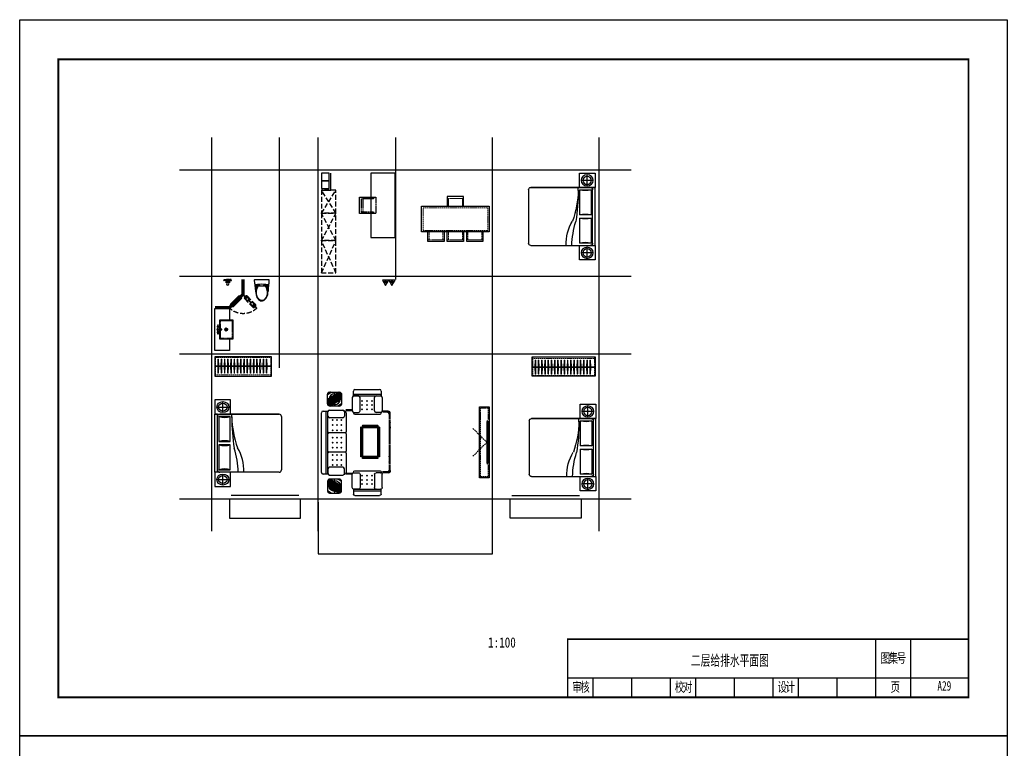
# Model space of a CAD drawing. Header units: millimetres. Extents: x -43970 to -13370, y -95491 to -51091.
# Drawn here: x -43970 to -13370, y -73735 to -51091 of the extents above; entities that cross this region are included whole.
import ezdxf

# ---------------------------------------------------------------- set-up
doc = ezdxf.new("R2010")
doc.units = ezdxf.units.MM
doc.header["$LTSCALE"] = 600
for name, pattern in [('A户型二层平面图$0$DASH', [0.35, 0.25, -0.1]), ('B-1户型三层平面图$0$DASH', [0.35, 0.25, -0.1]), ('HJ户型(跃上)4F$0$DASH', [0.35, 0.25, -0.1])]:
    doc.linetypes.add(name, pattern=pattern)
doc.layers.add('1-家具、卫生间洁具布置', color=8, linetype='Continuous', lineweight=9)
for name, color, linetype in [('A户型二层平面图$0$A-澳创家具', 55, 'Continuous'), ('A户型二层平面图$0$A_家具_基线', 251, 'Continuous'), ('B-1户型三层平面图$0$A-澳创家具', 55, 'Continuous'), ('B-1户型三层平面图$0$A_洁具', 36, 'Continuous'), ('B-1户型三层平面图$0$BBB室内家具示意', 250, 'Continuous'), ('DIM_SYMB', 3, 'Continuous'), ('DOTE', 1, 'Continuous'), ('HJ户型(跃上)4F$0$0-107洁具', 122, 'Continuous'), ('HJ户型(跃上)4F$0$0-142地漏', 122, 'Continuous'), ('HJ户型(跃上)4F$0$1-101活动家具', 34, 'Continuous'), ('HJ户型(跃上)4F$0$1-104到顶固定家具', 55, 'Continuous'), ('HJ户型(跃上)4F$0$1-107洁具', 122, 'Continuous'), ('PUB_DIM', 3, 'Continuous'), ('TK', 4, 'Continuous'), ('XS-TEXT', 1, 'Continuous'), ('家具', 8, 'Continuous'), ('散水', 150, 'Continuous')]:
    doc.layers.add(name, color=color, linetype=linetype)
doc.styles.add('-黑体', font='simhei.ttf', dxfattribs={"width": 0.8})
doc.styles.add('DIM_FONT', font='SIMPLEX', dxfattribs={"width": 0.7, "bigfont": 'GBCBIG'})
doc.styles.add('仿宋GB2312', font='txt.shx', dxfattribs={"width": 0.7, "height": 300, "bigfont": 'hzfs.shx'})

# ---------------------------------------------------------------- blocks, each defined once
blk = doc.blocks.new('A$C66793C10')
for p, q in [((450, 450), (0, 450)), ((0, 450), (0, 0)), ((223, 401), (223, 56)), ((450, 0), (450, 450)), ((396, 229), (50, 229)), ((0, 0), (450, 0))]:
    blk.add_line(p, q)
for radius in [173, 123]:
    blk.add_circle((223, 229), radius)
blk = doc.blocks.new('A$C0BC040C0')
at = {"layer": '家具'}
for p, q in [((0, 295), (0, 2095)), ((75, 2095), (0, 2095)), ((75, 295), (75, 2095)), ((124, 2019), (124, 1245)), ((472, 2019), (124, 2019)), ((149, 2095), (1987, 2095)), ((1987, 2095), (149, 2095)), ((472, 1245), (472, 2019)), ((522, 1996), (522, 2095)), ((2062, 2019), (2062, 371)), ((124, 1245), (472, 1245)), ((124, 1145), (124, 371)), ((472, 1145), (124, 1145)), ((472, 371), (472, 1145)), ((124, 371), (472, 371)), ((75, 295), (0, 295)), ((1987, 295), (149, 295))]:
    blk.add_line(p, q, dxfattribs=at)
for centre, major_axis, ratio, start_param, end_param in [((149, 2019), (0, 75.9), 0.981818, 0, 1.570796), ((298, 2627), (0, 632), 0.981818, 2.857799, 3.425387), ((2092, 1653), (-220, 2967), 0.524077, 1.416252, 1.739927), ((1467, 1705), (-287, 1661), 0.542659, 1.294437, 1.879131), ((1987, 2019), (0, 75.9), 0.981818, 4.712389, 6.283185), ((298, 638), (0, -632), 0.981818, 2.857799, 3.425387), ((298, 1752), (0, -632), 0.981818, -0.283794, 0.283794), ((-1119, 354), (-345, 2286), 0.791145, 4.568047, 4.89601), ((5, 453), (-253, 1064), 0.804127, 4.37694, 5.109608), ((149, 371), (0, 75.9), 0.981818, 1.570796, 3.141593), ((298, -236), (0, 632), 0.981818, -0.283794, 0.283794), ((1987, 371), (0, 75.9), 0.981818, 3.141593, 4.712389)]:
    blk.add_ellipse(centre, major_axis=major_axis, ratio=ratio, start_param=start_param, end_param=end_param, dxfattribs=at)
at = {"layer": '家具', "xscale": 1.080000000001746, "yscale": 0.9899999999906868, "rotation": 179.9999999989328}
for p in [(486, 2540), (486, 295)]:
    blk.add_blockref('A$C66793C10', p, dxfattribs=at)
blk = doc.blocks.new('*U29')
blk.add_lwpolyline([(0, -600), (0, 0), (1750, 0), (1750, -600)], close=True)
at = {"color": 250, "lineweight": 13, "ltscale": 0.3}
for points in [[(20, -50), (20, 0)], [(1730, -50), (1730, 0)], [(99, -330), (99, -335), (101, -335), (101, -296), (99, -296), (99, -330), (99, -302)], [(199, -330), (199, -335), (201, -335), (201, -296), (199, -296), (199, -330), (199, -302)], [(299, -330), (299, -335), (301, -335), (301, -296), (299, -296), (299, -330), (299, -302)], [(399, -330), (399, -335), (401, -335), (401, -296), (399, -296), (399, -330), (399, -302)], [(499, -330), (499, -335), (501, -335), (501, -296), (499, -296), (499, -330), (499, -302)], [(599, -330), (599, -335), (601, -335), (601, -296), (599, -296), (599, -330), (599, -302)], [(699, -330), (699, -335), (701, -335), (701, -296), (699, -296), (699, -330), (699, -302)], [(799, -330), (799, -335), (801, -335), (801, -296), (799, -296), (799, -330), (799, -302)], [(899, -330), (899, -335), (901, -335), (901, -296), (899, -296), (899, -330), (899, -302)], [(999, -330), (999, -335), (1001, -335), (1001, -296), (999, -296), (999, -330), (999, -302)], [(1099, -330), (1099, -335), (1101, -335), (1101, -296), (1099, -296), (1099, -330), (1099, -302)], [(1199, -330), (1199, -335), (1201, -335), (1201, -296), (1199, -296), (1199, -330), (1199, -302)], [(1299, -330), (1299, -335), (1301, -335), (1301, -296), (1299, -296), (1299, -330), (1299, -302)], [(1399, -330), (1399, -335), (1401, -335), (1401, -296), (1399, -296), (1399, -330), (1399, -302)], [(1499, -330), (1499, -335), (1501, -335), (1501, -296), (1499, -296), (1499, -330), (1499, -302)], [(1599, -330), (1599, -335), (1601, -335), (1601, -296), (1599, -296), (1599, -330), (1599, -302)]]:
    blk.add_lwpolyline(points, dxfattribs=at)
at = {"color": 250, "linetype": 'A户型二层平面图$0$DASH', "lineweight": 13, "ltscale": 0.3}
blk.add_lwpolyline([(20, -580), (1730, -580), (1730, -50), (20, -50)], close=True, dxfattribs=at)
at = {"color": 250, "lineweight": 13, "ltscale": 0.3}
blk.add_lwpolyline([(1730, -338), (1725, -338), (1725, -328), (25, -328), (25, -338), (20, -338), (20, -292), (25, -292), (25, -328), (25, -302), (1725, -302), (1725, -328), (1725, -292), (1730, -292)], close=True, dxfattribs=at)
for points in [[(84, -302), (90, -109, -0.431026), (100, -99, -0.397598), (110, -109), (116, -302)], [(184, -302), (190, -109, -0.431026), (200, -99, -0.397598), (210, -109), (216, -302)], [(284, -302), (290, -109, -0.431026), (300, -99, -0.397598), (310, -109), (316, -302)], [(384, -302), (390, -109, -0.431026), (400, -99, -0.397598), (410, -109), (416, -302)], [(484, -302), (490, -109, -0.431026), (500, -99, -0.397598), (510, -109), (516, -302)], [(584, -302), (590, -109, -0.431026), (600, -99, -0.397598), (610, -109), (616, -302)], [(684, -302), (690, -109, -0.431026), (700, -99, -0.397598), (710, -109), (716, -302)], [(784, -302), (790, -109, -0.431026), (800, -99, -0.397598), (810, -109), (816, -302)], [(884, -302), (890, -109, -0.431026), (900, -99, -0.397598), (910, -109), (916, -302)], [(984, -302), (990, -109, -0.431026), (1000, -99, -0.397598), (1010, -109), (1016, -302)], [(1084, -302), (1090, -109, -0.431026), (1100, -99, -0.397598), (1110, -109), (1116, -302)], [(1184, -302), (1190, -109, -0.431026), (1200, -99, -0.397598), (1210, -109), (1216, -302)], [(1284, -302), (1290, -109, -0.431026), (1300, -99, -0.397598), (1310, -109), (1316, -302)], [(1384, -302), (1390, -109, -0.431026), (1400, -99, -0.397598), (1410, -109), (1416, -302)], [(1484, -302), (1490, -109, -0.431026), (1500, -99, -0.397598), (1510, -109), (1516, -302)], [(1584, -302), (1590, -109, -0.431026), (1600, -99, -0.397598), (1610, -109), (1616, -302)], [(116, -328), (110, -522, -1), (90, -522), (84, -328)], [(216, -328), (210, -522, -1), (190, -522), (184, -328)], [(316, -328), (310, -522, -1), (290, -522), (284, -328)], [(416, -328), (410, -522, -1), (390, -522), (384, -328)], [(516, -328), (510, -522, -1), (490, -522), (484, -328)], [(616, -328), (610, -522, -1), (590, -522), (584, -328)], [(716, -328), (710, -522, -1), (690, -522), (684, -328)], [(816, -328), (810, -522, -1), (790, -522), (784, -328)], [(916, -328), (910, -522, -1), (890, -522), (884, -328)], [(1016, -328), (1010, -522, -1), (990, -522), (984, -328)], [(1116, -328), (1110, -522, -1), (1090, -522), (1084, -328)], [(1216, -328), (1210, -522, -1), (1190, -522), (1184, -328)], [(1316, -328), (1310, -522, -1), (1290, -522), (1284, -328)], [(1416, -328), (1410, -522, -1), (1390, -522), (1384, -328)], [(1516, -328), (1510, -522, -1), (1490, -522), (1484, -328)], [(1616, -328), (1610, -522, -1), (1590, -522), (1584, -328)]]:
    blk.add_lwpolyline(points, format="xyb", dxfattribs=at)
blk = doc.blocks.new('*U18')
at = {"layer": 'B-1户型三层平面图$0$A-澳创家具', "linetype": 'Continuous'}
for points in [[(211, 0), (-211, 0, 0.477962), (-222, -14), (-219, -125), (-215, -137, 0.281865), (-129, -159, -0.073747), (129, -159, 0.281865), (215, -137), (219, -125), (222, -14, 0.477962), (211, 0, 0)], [(216, -136, -0.088577), (213, -208, -0.019152), (193, -362, -0.090609), (149, -554, -0.163158), (38, -658, -0.273043), (-73, -639, -0.094885), (-149, -554, -0.090609), (-193, -362, -0.019152), (-213, -208, -0.088577), (-216, -136, -0.879416)], [(-120, -201, 0.129606), (-180, -409, 0.211204), (-80, -632, 2.252949)], [(120, -201, -0.129606), (180, -409, -0.211204), (80, -632, -2.252949)]]:
    blk.add_lwpolyline(points, format="xyb", dxfattribs=at)
at = {"layer": 'B-1户型三层平面图$0$A-澳创家具', "color": 250}
for points in [[(-165, -162, 0.180688), (-197, -335, -4.705295)], [(-107, -156, 0.237416), (-194, -358, -3.87225)], [(-61, -201), (-62, -181, 1.018669), (-84, -181), (-85, -201)], [(61, -201), (62, -181, -1.018669), (84, -181), (85, -201)], [(107, -156, -0.237416), (194, -358, 3.87225)], [(165, -162, -0.180688), (197, -335, 4.705295)]]:
    blk.add_lwpolyline(points, format="xyb", dxfattribs=at)
at = {"layer": 'B-1户型三层平面图$0$A-澳创家具', "color": 250, "linetype": 'B-1户型三层平面图$0$DASH', "ltscale": 0.2}
blk.add_lwpolyline([(-106, -201, 0.095348), (-166, -374, 0.180567), (-120, -567, 0.059956), (-65, -630, 0.149733), (0, -654, 0.149733), (65, -630, 0.059956), (120, -567, 0.180567), (166, -374, 0.095348), (106, -201, -0.095348)], format="xyb", dxfattribs=at)
at = {"layer": 'B-1户型三层平面图$0$A-澳创家具', "linetype": 'Continuous'}
blk.add_lwpolyline([(120, -201), (-120, -201)], dxfattribs=at)
blk = doc.blocks.new('*U30')
at = {"color": 250}
for p, q in [((650, -410), (650, -290)), ((590, -350), (710, -350))]:
    blk.add_line(p, q, dxfattribs=at)
for points in [[(350, -450), (0, -450), (0, 0), (1300, 0), (1300, -450), (950, -450)], [(663, -150), (950, -150), (950, -550), (350, -550), (350, -150), (635, -150)]]:
    blk.add_lwpolyline(points)
at = {"color": 250, "linetype": 'B-1户型三层平面图$0$DASH', "ltscale": 0.2}
blk.add_lwpolyline([(663, -170), (930, -170), (930, -530), (370, -530), (370, -170), (635, -170)], dxfattribs=at)
for points in [[(501, -84), (570, -84), (570, -97), (501, -97)], [(663, -213), (663, -78), (635, -78), (635, -213)], [(799, -84), (730, -84), (730, -97), (799, -97)]]:
    blk.add_lwpolyline(points, close=True)
at = {"color": 250}
for centre, radius in [((564, -91, 0), 6.17), ((650, -201), 7.98), ((737, -91, 0), 6.17), ((650, -350), 40), ((650, -350), 22.5)]:
    blk.add_circle(centre, radius, dxfattribs=at)
for centre, radius, start, end in [((564, -91), 25.4, 194.0486, 165.9514), ((649, -88), 29.3, 297.9804, 241.0365), ((737, -91), 25.4, 14.0486, 345.9514)]:
    blk.add_arc(centre, radius, start, end)
for centre, radius, start, end in [((564, -91), 16.6, 201.7986, 158.2014), ((649, -88), 23.8, 305.279, 233.4071), ((737, -91), 16.6, 21.7986, 338.2014)]:
    blk.add_arc(centre, radius, start, end, dxfattribs=at)
blk = doc.blocks.new('HJ户型(跃上)4F$0$A$C2634459F')
at = {"color": 0}
for p, q in [((592, 338, 0), (592, 334, 0)), ((592, 338, 0), (650, 338, 0)), ((650, 320, 0), (650, 338, 0))]:
    blk.add_line(p, q, dxfattribs=at)
at = {"color": 0, "linetype": 'HJ户型(跃上)4F$0$DASH'}
for p, q in [((650, 320, 0), (632, 320, 0)), ((632, 262, 0), (632, 320, 0)), ((650, 262, 0), (650, 320, 0)), ((632, 262, 0), (636, 262, 0)), ((646, 262, 0), (650, 262, 0))]:
    blk.add_line(p, q, dxfattribs=at)
at = {"color": 0, "elevation": 0}
for points in [[(642, 333), (641, 334), (53, 334), (50, 331), (50, 327), (53, 324), (639, 324), (642, 327)], [(147, 338), (115, 338), (115, 334), (147, 334)], [(147, 320), (115, 320), (115, 324), (147, 324)], [(562, 338), (530, 338), (530, 334), (562, 334)], [(626, 324), (626, 321), (645, 321), (645, 337), (626, 337), (626, 334), (642, 334), (642, 324)]]:
    blk.add_lwpolyline(points, close=True, dxfattribs=at)
for points in [[(155, 387, 0.36855), (119, 352), (119, 338)], [(155, 271, -0.36855), (119, 306), (119, 320)], [(143, 338), (143, 344, -0.414214), (162, 363), (515, 363, -0.414214), (534, 344), (534, 334)], [(143, 320), (143, 314, 0.414214), (162, 295), (515, 295, 0.414214), (534, 314), (534, 324)], [(155, 387), (522, 387, -0.368054), (558, 352), (558, 334)], [(155, 271), (522, 271, 0.368054), (558, 306), (558, 324)]]:
    blk.add_lwpolyline(points, format="xyb", dxfattribs=at)
at = {"color": 0, "linetype": 'HJ户型(跃上)4F$0$DASH', "elevation": 0}
for points in [[(646, 296), (649, 296), (649, 315), (633, 315), (633, 296), (636, 296), (636, 313), (646, 313)], [(638, 313), (636, 311), (636, -277), (639, -280), (643, -280), (646, -277), (646, 310), (643, 313)], [(631, 234), (631, 202), (635, 202), (635, 234)], [(632, -182), (632, -215), (636, -215), (636, -182)], [(650, -182), (650, -215), (646, -215), (646, -182)]]:
    blk.add_lwpolyline(points, close=True, dxfattribs=at)
for points in [[(583, -175), (583, 192, -0.368054), (619, 228), (636, 228)], [(632, -187), (626, -187, -0.414214), (607, -167), (607, 185, -0.414214), (626, 204), (636, 204)], [(700, -175), (700, 192, 0.368054), (664, 228), (646, 228)], [(650, -187), (656, -187, 0.414214), (676, -167), (676, 185, 0.414214), (656, 204), (646, 204)], [(583, -175, 0.36855), (619, -211), (632, -211)], [(700, -175, -0.36855), (664, -211), (650, -211)]]:
    blk.add_lwpolyline(points, format="xyb", dxfattribs=at)
blk = doc.blocks.new('HJ户型(跃上)4F$0$A$C1E9E21AA')
at = {"ltscale": 0.5, "extrusion": (0, 0, -1)}
for p, q in [((31, -31), (0, 0)), ((69, -31), (100, 0)), ((31, -69), (0, -100)), ((69, -69), (100, -100))]:
    blk.add_line(p, q, dxfattribs=at)
at = {"ltscale": 0.5}
for p, q in [((0, -100), (0, 0)), ((0, 0), (100, 0)), ((100, 0), (100, -100)), ((100, -100), (0, -100))]:
    blk.add_line(p, q, dxfattribs=at)
for points in [[(28, -47), (28, -45), (39, -47), (39, -49)], [(28, -55), (28, -53), (39, -51), (39, -53)], [(30, -40), (31, -38), (41, -43), (40, -45)], [(31, -62), (30, -60), (40, -55), (41, -57)], [(35, -33), (36, -32), (43, -41), (42, -42)], [(36, -68), (35, -67), (42, -58), (43, -59)], [(41, -29), (43, -28), (47, -39), (45, -40)], [(43, -72), (41, -71), (45, -60), (47, -61)], [(49, -27), (51, -27), (51, -39), (49, -39)], [(51, -73), (49, -73), (49, -61), (51, -61)], [(57, -28), (59, -29), (55, -40), (53, -39)], [(59, -71), (57, -72), (53, -61), (55, -60)], [(64, -32), (65, -33), (58, -42), (57, -41)], [(65, -67), (64, -68), (57, -59), (58, -58)], [(69, -38), (70, -40), (60, -45), (59, -43)], [(70, -60), (69, -62), (59, -57), (60, -55)], [(72, -45), (72, -47), (61, -49), (61, -47)], [(72, -53), (72, -55), (61, -53), (61, -51)]]:
    blk.add_lwpolyline(points, close=True, dxfattribs=at)
for radius in [27, 23.6, 10.1]:
    blk.add_circle((50, -50), radius, dxfattribs=at)
blk = doc.blocks.new('HJ户型(跃上)4F$0$花洒')
at = {"ltscale": 7}
for p, q in [((-33, 56), (-33, 114)), ((-28, 5), (0, 5)), ((-33, -56), (-33, -114)), ((-28, -5), (0, -5))]:
    blk.add_line(p, q, dxfattribs=at)
for points in [[(-87, 15), (-91, 15, -0.178333), (-97, 17), (-110, 29)], [(-31, 116, 0.472472), (-33, 114)], [(-31, 54, -0.472472), (-33, 56)], [(-31, 116), (-25, 116, -0.414214), (-24, 114), (-24, 112)], [(-31, 54), (-25, 54, 0.414214), (-24, 56), (-24, 58)], [(-87, -15), (-91, -15, 0.178333), (-97, -17), (-110, -29)], [(-31, -54, 0.472472), (-33, -56)], [(-31, -116, -0.472472), (-33, -114)], [(-31, -54), (-25, -54, -0.414214), (-24, -56), (-24, -58)], [(-31, -116), (-25, -116, 0.414214), (-24, -114), (-24, -112)]]:
    blk.add_lwpolyline(points, format="xyb", dxfattribs=at)
for points in [[(-87, 15), (-87, 0)], [(-87, -15), (-87, 0)], [(-43, 12), (-81, 15)], [(-81, 15), (-81, -15)], [(-43, 10), (-81, 13)], [(-45, -12), (-45, 12)], [(-43, -12), (-43, 12)], [(-43, -12), (-28, -12), (-28, 12), (-43, 12)], [(-24, 56), (-24, 112)], [(-19, 95), (-19, 92)], [(-19, 92), (-19, 84)], [(-19, 76), (-19, 84)], [(-19, 73), (-19, 76)], [(-6, 110), (0, 110)], [(-6, 58), (-6, 110)], [(0, 110), (0, 58), (-6, 58)], [(-5, -13), (-5, 13)], [(-2, 33), (-3, 23)], [(-2, 23), (-2, 33)], [(-2, 33), (0, 33)], [(0, 23), (0, 33)], [(0, -13), (0, 13)], [(-43, -10), (-81, -13)], [(-43, -12), (-81, -15)], [(-24, -56), (-24, -112)], [(-19, -73), (-19, -76)], [(-19, -76), (-19, -84)], [(-19, -92), (-19, -84)], [(-19, -95), (-19, -92)], [(-6, -58), (-6, -110)], [(0, -110), (0, -58), (-6, -58)], [(-6, -110), (0, -110)], [(-2, -33), (-3, -23)], [(-2, -23), (-2, -33)], [(-2, -33), (0, -33)], [(0, -23), (0, -33)]]:
    blk.add_lwpolyline(points, dxfattribs=at)
for points in [[(0, 13), (-54, 13), (-54, 23), (0, 23)], [(0, -13), (-54, -13), (-54, -23), (0, -23)]]:
    blk.add_lwpolyline(points, close=True, dxfattribs=at)
for centre, radius, start, end in [((-135, 0), 38, 49.5542, 310.4458), ((-84, 11), 5, 53.1301, 126.8699), ((-66, 0), 25.5, 331.9275, 28.0725), ((-19, 84), 6.99, 90, 129.5028), ((-19, 84), 6.99, 230.4972, 270), ((-33, 120), 28.6, 297.662, 339.071), ((-33, 48), 28.6, 20.929, 62.338), ((-84, -11), 5, 233.1301, 306.8699), ((-19, -84), 6.99, 90, 129.5028), ((-19, -84), 6.99, 230.4972, 270), ((-33, -48), 28.6, 297.662, 339.071), ((-33, -120), 28.6, 20.929, 62.338)]:
    blk.add_arc(centre, radius, start, end, dxfattribs=at)
blk = doc.blocks.new('HJ户型(跃上)4F$0$fgjhj')
at = {"layer": 'HJ户型(跃上)4F$0$1-107洁具'}
for p, q in [((606518, 216057), (606518, 215607)), ((606528, 216057), (606528, 215607)), ((607393, 215192), (606954, 215192)), ((607393, 215182), (606954, 215182))]:
    blk.add_line(p, q, dxfattribs=at)
at = {"layer": 'HJ户型(跃上)4F$0$1-107洁具', "color": 250, "elevation": 0}
for points in [[(607393, 215157), (606929, 215157), (606493, 215592), (606493, 216057)], [(607393, 215217), (606954, 215217), (606553, 215617), (606553, 216057)]]:
    blk.add_lwpolyline(points, dxfattribs=at)
at = {"layer": 'HJ户型(跃上)4F$0$1-107洁具', "color": 250, "linetype": 'HJ户型(跃上)4F$0$DASH'}
blk.add_arc((606519, 215597), 600, 224.9799, 316.3489, dxfattribs=at)
at = {"layer": 'HJ户型(跃上)4F$0$0-107洁具', "xscale": -1, "rotation": 270}
blk.add_blockref('HJ户型(跃上)4F$0$花洒', (606999, 216057), dxfattribs=at)
at = {"layer": 'HJ户型(跃上)4F$0$0-142地漏', "ltscale": 0.5, "xscale": -1, "rotation": 90}
blk.add_blockref('HJ户型(跃上)4F$0$A$C1E9E21AA', (606949, 216057), dxfattribs=at)
at = {"layer": 'HJ户型(跃上)4F$0$1-107洁具', "xscale": -1, "rotation": 314.9999376523706}
blk.add_blockref('HJ户型(跃上)4F$0$A$C2634459F', (606752, 214911, 0), dxfattribs=at)
blk = doc.blocks.new('M_C47JEV')
for p, q in [((-465, 250), (-465, 661)), ((-431, 711), (-431, 720)), ((-415, 711), (-275, 711)), ((381, 770), (-381, 770)), ((-225, 661), (-225, 250)), ((-136, 606), (-166, 637)), ((-166, 606), (-136, 637)), ((-9, 606), (21, 637)), ((21, 606), (-9, 637)), ((179, 606), (149, 637)), ((149, 606), (179, 637)), ((225, 661), (225, 250)), ((415, 711), (275, 711)), ((431, 711), (431, 720)), ((465, 250), (465, 661)), ((-136, 469), (-166, 499)), ((-166, 469), (-136, 499)), ((-136, 342), (-166, 372)), ((-166, 342), (-136, 372)), ((21, 469), (-9, 499)), ((-9, 469), (21, 499)), ((21, 342), (-9, 372)), ((-9, 342), (21, 372)), ((179, 469), (149, 499)), ((149, 469), (179, 499)), ((179, 342), (149, 372)), ((149, 342), (179, 372)), ((-431, 50), (-431, 203)), ((431, 200), (-431, 200)), ((431, 150), (-431, 150)), ((-275, 200), (-415, 200)), ((381, 0), (-381, 0)), ((275, 200), (415, 200)), ((431, 200), (431, 50))]:
    blk.add_line(p, q)
for centre, start, end in [((-415, 661), 90, 180), ((-381, 720), 90, 180), ((-275, 661), 0, 90), ((275, 661), 90, 180), ((381, 720), 360, 90), ((415, 661), 0, 90), ((-415, 250), 180, 270), ((-381, 50), 180, 270), ((-275, 250), 270, 0), ((275, 250), 180, 270), ((381, 50), 270, 0), ((415, 250), 270, 0)]:
    blk.add_arc(centre, 50, start, end)
at = {"style": 'DIM_FONT', "width": 0.8, "flags": 9}
for tag in ['XSIZE', 'YSIZE']:
    blk.add_attdef(tag, (0, 0), '', height=0.5, dxfattribs=at)
blk = doc.blocks.new('M_C46QQU')
for p, q in [((-1008, 250), (-1008, 661)), ((-975, 711), (-975, 720)), ((-958, 711), (-818, 711)), ((-925, 770), (-327, 770)), ((-768, 661), (-768, 250)), ((-713, 627), (-683, 597)), ((-683, 627), (-713, 597)), ((-556, 627), (-526, 597)), ((-526, 627), (-556, 597)), ((-398, 627), (-368, 597)), ((-368, 627), (-398, 597)), ((-298, 740), (-298, 230)), ((-269, 770), (269, 770)), ((-138, 627), (-168, 597)), ((-168, 627), (-138, 597)), ((20, 627), (-11, 597)), ((-11, 627), (20, 597)), ((177, 627), (147, 597)), ((147, 627), (177, 597)), ((298, 740), (298, 230)), ((327, 770), (925, 770)), ((368, 627), (398, 597)), ((398, 627), (368, 597)), ((526, 627), (556, 597)), ((556, 627), (526, 597)), ((683, 627), (713, 597)), ((713, 627), (683, 597)), ((768, 661), (768, 250)), ((958, 711), (818, 711)), ((975, 711), (975, 720)), ((1008, 250), (1008, 661)), ((-713, 500), (-683, 469)), ((-683, 500), (-713, 469)), ((-713, 363), (-683, 332)), ((-683, 363), (-713, 332)), ((-556, 500), (-526, 469)), ((-526, 500), (-556, 469)), ((-526, 363), (-556, 332)), ((-556, 363), (-526, 332)), ((-398, 500), (-368, 469)), ((-368, 500), (-398, 469)), ((-398, 363), (-368, 332)), ((-368, 363), (-398, 332)), ((-138, 500), (-168, 469)), ((-168, 500), (-138, 469)), ((-138, 363), (-168, 332)), ((-168, 363), (-138, 332)), ((20, 500), (-11, 469)), ((-11, 500), (20, 469)), ((-11, 363), (20, 332)), ((20, 363), (-11, 332)), ((177, 500), (147, 469)), ((147, 500), (177, 469)), ((177, 363), (147, 332)), ((147, 363), (177, 332)), ((368, 500), (398, 469)), ((398, 500), (368, 469)), ((368, 363), (398, 332)), ((398, 363), (368, 332)), ((526, 500), (556, 469)), ((556, 500), (526, 469)), ((556, 363), (526, 332)), ((526, 363), (556, 332)), ((683, 500), (713, 469)), ((713, 500), (683, 469)), ((683, 363), (713, 332)), ((713, 363), (683, 332)), ((-975, 50), (-975, 203)), ((975, 200), (-975, 200)), ((975, 150), (-975, 150)), ((-818, 200), (-958, 200)), ((925, 0), (-925, 0)), ((818, 200), (958, 200)), ((975, 200), (975, 50))]:
    blk.add_line(p, q)
for centre, radius, start, end in [((-958, 661), 50, 90, 180), ((-925, 720), 50, 90, 180), ((-818, 661), 50, 0, 90), ((-328, 740), 30, 360, 90), ((-268, 740), 30, 90, 180), ((268, 740), 30, 0, 90), ((328, 740), 30, 90, 180), ((818, 661), 50, 90, 180), ((925, 720), 50, 360, 90), ((958, 661), 50, 0, 90), ((-958, 250), 50, 180, 270), ((-925, 50), 50, 180, 270), ((-818, 250), 50, 270, 0), ((-328, 230), 30, 270, 0), ((-268, 230), 30, 180, 270), ((268, 230), 30, 270, 360), ((328, 230), 30, 180, 270), ((818, 250), 50, 180, 270), ((925, 50), 50, 270, 0), ((958, 250), 50, 270, 0)]:
    blk.add_arc(centre, radius, start, end)
at = {"style": 'DIM_FONT', "width": 0.8, "flags": 9}
for tag in ['XSIZE', 'YSIZE']:
    blk.add_attdef(tag, (0, 0), '', height=0.5, dxfattribs=at)
blk = doc.blocks.new('A$C216821B5')
at = {"layer": '家具'}
for p, q in [((1737, 2990), (1737, 3196)), ((1737, 2990), (1531, 2990)), ((1737, 2990), (1737, 2784)), ((1737, 2990), (1944, 2990)), ((60, 2535), (0, 2535)), ((60, 2500), (0, 2506)), ((60, 2488), (0, 2494)), ((60, 2476), (0, 2476)), ((60, 2468), (0, 2468)), ((60, 2452), (0, 2456)), ((60, 2446), (0, 2450)), ((62, 2550), (1, 2564)), ((61, 2545), (1, 2559)), ((63, 2552), (3, 2576)), ((65, 2554), (5, 2579)), ((67, 2559), (8, 2588)), ((69, 2564), (15, 2604)), ((74, 2566), (23, 2610)), ((76, 2568), (27, 2614)), ((79, 2569), (30, 2618)), ((79, 2571), (48, 2628)), ((85, 2573), (56, 2630)), ((92, 2575), (77, 2636)), ((95, 2575), (95, 2636)), ((118, 2636), (118, 2576)), ((131, 2636), (131, 2576)), ((135, 2636), (135, 2576)), ((150, 2636), (150, 2576)), ((151, 2636), (151, 2576)), ((157, 2636), (157, 2576)), ((157, 2636), (157, 2576)), ((158, 2636), (158, 2576)), ((171, 2636), (171, 2576)), ((181, 2636), (181, 2576)), ((189, 2636), (189, 2576)), ((190, 2636), (190, 2576)), ((205, 2636), (205, 2576)), ((219, 2636), (219, 2576)), ((229, 2636), (229, 2576)), ((236, 2636), (236, 2576)), ((1227, 2619), (1227, 2679)), ((1243, 2619), (1243, 2679)), ((1251, 2619), (1245, 2679)), ((1254, 2619), (1249, 2679)), ((1262, 2619), (1257, 2679)), ((1271, 2619), (1266, 2679)), ((1281, 2619), (1275, 2679)), ((1287, 2619), (1287, 2679)), ((1315, 2619), (1315, 2679)), ((1328, 2619), (1328, 2679)), ((1332, 2619), (1332, 2679)), ((1347, 2619), (1347, 2679)), ((1348, 2619), (1348, 2679)), ((1354, 2619), (1354, 2679)), ((1354, 2619), (1354, 2679)), ((1355, 2619), (1355, 2679)), ((1368, 2619), (1368, 2679)), ((60, 2442), (0, 2446)), ((60, 2437), (0, 2441)), ((60, 2430), (0, 2430)), ((60, 2419), (0, 2419)), ((60, 2396), (0, 2396)), ((60, 2341), (0, 2341)), ((60, 2334), (0, 2334)), ((60, 2319), (0, 2319)), ((60, 2299), (0, 2288)), ((60, 2291), (0, 2280)), ((60, 2288), (0, 2276)), ((60, 2283), (0, 2272)), ((60, 2281), (0, 2270)), ((60, 2274), (0, 2263)), ((60, 2269), (0, 2258)), ((60, 2268), (0, 2257)), ((60, 2247), (0, 2247)), ((60, 2223), (0, 2223)), ((60, 2221), (0, 2221)), ((60, 2208), (0, 2208)), ((60, 2206), (0, 2206)), ((60, 2203), (0, 2203)), ((60, 2202), (0, 2202)), ((60, 2192), (0, 2192)), ((60, 2167), (0, 2167)), ((371, 2111), (415, 2155)), ((371, 2083), (443, 2155)), ((396, 2170), (396, 2165)), ((865, 2180), (406, 2180)), ((865, 2155), (406, 2155)), ((901, 2083), (828, 2155)), ((901, 2111), (857, 2155)), ((875, 2170), (875, 2165)), ((60, 2141), (0, 2128)), ((60, 2140), (0, 2127)), ((60, 2133), (0, 2120)), ((60, 2130), (0, 2117)), ((60, 2126), (0, 2113)), ((60, 2125), (0, 2112)), ((60, 2122), (0, 2109)), ((60, 2114), (0, 2101)), ((60, 2112), (0, 2099)), ((60, 2109), (0, 2096)), ((60, 2095), (0, 2082)), ((60, 2079), (0, 2079)), ((60, 2063), (0, 2063)), ((60, 2047), (0, 2047)), ((60, 2039), (0, 2044)), ((60, 2035), (0, 2041)), ((60, 2027), (0, 2033)), ((60, 2018), (0, 2024)), ((60, 2009), (0, 2014)), ((60, 2002), (0, 2002)), ((60, 1997), (0, 1997)), ((60, 1991), (0, 1991)), ((60, 1975), (0, 1975)), ((60, 1962), (0, 1962)), ((60, 1951), (0, 1951)), ((60, 1951), (0, 1951)), ((60, 1945), (0, 1945)), ((60, 1936), (0, 1936)), ((60, 1931), (0, 1931)), ((60, 1925), (0, 1925)), ((60, 1912), (0, 1912)), ((60, 1900), (0, 1900)), ((60, 1895), (0, 1895)), ((60, 1866), (0, 1875)), ((60, 1851), (0, 1860)), ((60, 1845), (0, 1855)), ((60, 1833), (0, 1842)), ((346, 2120), (346, 1211)), ((356, 2130), (361, 2130)), ((371, 2120), (371, 1211)), ((901, 1211), (901, 2120)), ((916, 2130), (911, 2130)), ((926, 1211), (926, 2120)), ((60, 1807), (0, 1807)), ((60, 1795), (0, 1795)), ((60, 1784), (0, 1784)), ((60, 1778), (0, 1778)), ((60, 1775), (0, 1775)), ((60, 1725), (0, 1725)), ((60, 1718), (0, 1713)), ((60, 1717), (0, 1712)), ((60, 1709), (0, 1704)), ((60, 1707), (0, 1702)), ((60, 1702), (0, 1697)), ((60, 1682), (0, 1682)), ((60, 1649), (0, 1649)), ((60, 1629), (0, 1634)), ((60, 1624), (0, 1629)), ((60, 1622), (0, 1627)), ((60, 1614), (0, 1619)), ((60, 1613), (0, 1618)), ((60, 1606), (0, 1606)), ((60, 1556), (0, 1556)), ((60, 1553), (0, 1553)), ((60, 1547), (0, 1547)), ((60, 1536), (0, 1536)), ((60, 1524), (0, 1524)), ((60, 1498), (0, 1489)), ((60, 1485), (0, 1476)), ((60, 1480), (0, 1471)), ((60, 1465), (0, 1456)), ((60, 1436), (0, 1436)), ((60, 1431), (0, 1431)), ((60, 1419), (0, 1419)), ((60, 1405), (0, 1405)), ((60, 1400), (0, 1400)), ((60, 1395), (0, 1395)), ((60, 1386), (0, 1386)), ((60, 1380), (0, 1380)), ((60, 1380), (0, 1380)), ((60, 1369), (0, 1369)), ((60, 1356), (0, 1356)), ((60, 1340), (0, 1340)), ((60, 1333), (0, 1333)), ((60, 1329), (0, 1329)), ((60, 1322), (0, 1316)), ((60, 1313), (0, 1307)), ((60, 1304), (0, 1298)), ((60, 1296), (0, 1290)), ((60, 1292), (0, 1287)), ((60, 1284), (0, 1284)), ((60, 1268), (0, 1268)), ((60, 1252), (0, 1252)), ((60, 1236), (0, 1249)), ((60, 1222), (0, 1235)), ((60, 1219), (0, 1232)), ((60, 1216), (0, 1229)), ((371, 1248), (443, 1175)), ((901, 1248), (828, 1175)), ((60, 1208), (0, 1221)), ((60, 1206), (0, 1219)), ((60, 1205), (0, 1218)), ((60, 1200), (0, 1213)), ((60, 1198), (0, 1211)), ((60, 1191), (0, 1204)), ((60, 1190), (0, 1203)), ((60, 1164), (0, 1164)), ((60, 1139), (0, 1139)), ((60, 1129), (0, 1129)), ((60, 1128), (0, 1128)), ((60, 1124), (0, 1124)), ((60, 1123), (0, 1123)), ((60, 1110), (0, 1110)), ((60, 1108), (0, 1108)), ((60, 1084), (0, 1084)), ((60, 1063), (0, 1074)), ((60, 1062), (0, 1073)), ((60, 1057), (0, 1068)), ((60, 1050), (0, 1061)), ((60, 1048), (0, 1059)), ((60, 1043), (0, 1054)), ((60, 1040), (0, 1051)), ((60, 1032), (0, 1043)), ((60, 1012), (0, 1012)), ((60, 996), (0, 996)), ((60, 990), (0, 990)), ((60, 934), (0, 934)), ((356, 1201), (361, 1201)), ((371, 1219), (415, 1175)), ((396, 1160), (396, 1165)), ((406, 1175), (865, 1175)), ((406, 1150), (865, 1150)), ((901, 1219), (857, 1175)), ((875, 1160), (875, 1165)), ((916, 1201), (911, 1201)), ((60, 912), (0, 912)), ((60, 901), (0, 901)), ((60, 894), (0, 890)), ((60, 889), (0, 885)), ((60, 885), (0, 881)), ((60, 879), (0, 875)), ((60, 862), (0, 862)), ((60, 855), (0, 855)), ((60, 842), (0, 837)), ((60, 830), (0, 825)), ((60, 796), (0, 796)), ((61, 786), (1, 772)), ((62, 781), (1, 767)), ((63, 779), (3, 755)), ((65, 776), (5, 752)), ((67, 772), (8, 743)), ((69, 767), (15, 727)), ((74, 765), (23, 721)), ((76, 763), (27, 716)), ((79, 762), (30, 713)), ((79, 760), (48, 703)), ((85, 758), (56, 700)), ((92, 756), (77, 695)), ((95, 755), (95, 695)), ((118, 695), (118, 755)), ((131, 695), (131, 755)), ((135, 695), (135, 755)), ((150, 695), (150, 755)), ((151, 695), (151, 755)), ((157, 695), (157, 755)), ((157, 695), (157, 755)), ((158, 695), (158, 755)), ((171, 695), (171, 755)), ((181, 695), (181, 755)), ((189, 695), (189, 755)), ((190, 695), (190, 755)), ((205, 695), (205, 755)), ((219, 695), (219, 755)), ((229, 695), (229, 755)), ((236, 695), (236, 755)), ((1227, 712), (1227, 652)), ((1243, 712), (1243, 652)), ((1251, 712), (1245, 652)), ((1254, 712), (1249, 652)), ((1262, 712), (1257, 652)), ((1271, 712), (1266, 652)), ((1281, 712), (1275, 652)), ((1287, 712), (1287, 652)), ((1315, 712), (1315, 652)), ((1328, 712), (1328, 652)), ((1332, 712), (1332, 652)), ((1347, 712), (1347, 652)), ((1348, 712), (1348, 652)), ((1354, 712), (1354, 652)), ((1354, 712), (1354, 652)), ((1355, 712), (1355, 652)), ((1368, 712), (1368, 652)), ((1737, 301), (1737, 508)), ((1737, 301), (1531, 301)), ((1737, 301), (1737, 95)), ((1737, 301), (1944, 301))]:
    blk.add_line(p, q, dxfattribs=at)
blk.add_lwpolyline([(861, 2115), (411, 2115), (411, 1215), (861, 1215)], close=True, dxfattribs=at)
for centre, start, end in [((406, 2170), 90, 180), ((406, 2165), 180, 270), ((865, 2170), 0, 90), ((865, 2165), 270, 0), ((356, 2120), 90, 180), ((361, 2120), 0, 90), ((911, 2120), 90, 180), ((916, 2120), 0, 90), ((356, 1211), 180, 270), ((361, 1211), 270, 0), ((406, 1165), 90, 180), ((406, 1160), 180, 270), ((865, 1165), 0, 90), ((865, 1160), 270, 0), ((911, 1211), 180, 270), ((916, 1211), 270, 0)]:
    blk.add_arc(centre, 10, start, end, dxfattribs=at)
for major_axis in [(-121, 121), (-43.2, 43.2)]:
    blk.add_ellipse((1737, 2990), major_axis=major_axis, ratio=1, start_param=0.785398, end_param=7.068583, dxfattribs=at)
at = {"layer": '家具', "extrusion": (0, 0, -1)}
for major_axis in [(121, 121), (43.2, 43.2)]:
    blk.add_ellipse((1737, 302), major_axis=major_axis, ratio=1, start_param=3.926991, end_param=10.210176, dxfattribs=at)
at = {"layer": '家具', "extrusion": (0, 0, -1), "zscale": -1}
for name, p, rotation in [('M_C47JEV', (-725, 3292), 180), ('M_C46QQU', (-2144, 1646), 270)]:
    blk.add_blockref(name, p, dxfattribs=dict(at, rotation=rotation))
at = {"layer": '家具'}
blk.add_blockref('M_C47JEV', (725, 0), dxfattribs=at)
mesh = blk.add_polyface(dxfattribs=at)
corners = [(1911, 3205), (1934, 3189), (1909, 3205), (1945, 3173), (1885, 3210), (1885, 3210), (1945, 3172), (1885, 3210), (1885, 3210), (1949, 3166), (1879, 3210), (1954, 3140), (1843, 3210), (1954, 2985), (1591, 3210), (1954, 2985), (1591, 3210), (1954, 2964), (1566, 3205), (1954, 2934), (1543, 3189), (1954, 2901), (1527, 3166), (1954, 2873), (1522, 3140), (1522, 3140), (1954, 2873), (1522, 3140), (1522, 3115), (1954, 2847), (1522, 3115), (1954, 2847), (1522, 3086), (1949, 2821), (1522, 3053), (1934, 2798), (1522, 3023), (1911, 2782), (1522, 3003), (1885, 2778), (1885, 2778), (1522, 3003), (1885, 2778), (1885, 2778), (1522, 2847), (1634, 2778), (1522, 2847), (1634, 2778), (1527, 2821), (1597, 2778), (1531, 2815), (1591, 2778), (1531, 2815), (1591, 2778), (1543, 2798), (1568, 2782), (1566, 2782)]
mesh.append_faces([[corners[k] for k in face] for face in [(0, 0, 2, 1), (1, 2, 4, 3), (3, 4, 7, 6), (5, 5, 8, 7), (6, 8, 10, 9), (9, 10, 12, 11), (11, 12, 14, 13), (13, 14, 16, 15), (15, 16, 18, 17), (17, 18, 20, 19), (19, 20, 22, 21), (21, 22, 24, 23), (23, 24, 27, 26), (26, 25, 28, 29), (29, 28, 30, 31), (31, 30, 32, 33), (33, 32, 34, 35), (35, 34, 36, 37), (37, 36, 38, 40), (40, 39, 43, 43), (39, 38, 41, 42), (42, 41, 44, 45), (45, 44, 46, 47), (47, 46, 48, 49), (49, 48, 50, 51), (51, 50, 52, 53), (53, 52, 54, 55), (55, 54, 56, 56)]], dxfattribs={"vtx0": -1, "vtx2": -1})
mesh = blk.add_polyface(dxfattribs=at)
corners = [(1911, 87), (1934, 102), (1909, 86), (1945, 119), (1885, 82), (1885, 82), (1945, 119), (1885, 82), (1885, 82), (1949, 126), (1879, 82), (1954, 151), (1843, 82), (1954, 307), (1591, 82), (1954, 307), (1591, 82), (1954, 328), (1566, 87), (1954, 357), (1543, 102), (1954, 390), (1527, 126), (1954, 419), (1522, 151), (1522, 151), (1954, 419), (1522, 151), (1522, 177), (1954, 445), (1522, 177), (1954, 445), (1522, 205), (1949, 470), (1522, 238), (1934, 494), (1522, 268), (1911, 509), (1522, 289), (1885, 514), (1885, 514), (1522, 289), (1885, 514), (1885, 514), (1522, 445), (1634, 514), (1522, 445), (1634, 514), (1527, 470), (1597, 514), (1531, 477), (1591, 514), (1531, 477), (1591, 514), (1543, 494), (1568, 509), (1566, 509)]
mesh.append_faces([[corners[k] for k in face] for face in [(0, 0, 2, 1), (1, 2, 4, 3), (3, 4, 7, 6), (5, 5, 8, 7), (6, 8, 10, 9), (9, 10, 12, 11), (11, 12, 14, 13), (13, 14, 16, 15), (15, 16, 18, 17), (17, 18, 20, 19), (19, 20, 22, 21), (21, 22, 24, 23), (23, 24, 27, 26), (26, 25, 28, 29), (29, 28, 30, 31), (31, 30, 32, 33), (33, 32, 34, 35), (35, 34, 36, 37), (37, 36, 38, 40), (40, 39, 43, 43), (39, 38, 41, 42), (42, 41, 44, 45), (45, 44, 46, 47), (47, 46, 48, 49), (49, 48, 50, 51), (51, 50, 52, 53), (53, 52, 54, 55), (55, 54, 56, 56)]], dxfattribs={"vtx0": -1, "vtx2": -1})
blk = doc.blocks.new('A$C2A33777C')
at = {"color": 8, "ltscale": 250}
blk.add_lwpolyline([(467, 2196), (167, 2196), (167, 0), (467, 0)], close=True, dxfattribs=at)
at = {"color": 8, "linetype": 'B-1户型三层平面图$0$DASH', "ltscale": 0.3}
for points in [[(197, 396), (197, 31), (437, 31), (437, 2166), (197, 2166), (197, 1796)], [(242, 1096), (681, 1535)], [(242, 1096), (681, 657)]]:
    blk.add_lwpolyline(points, dxfattribs=at)
at = {"color": 8, "ltscale": 0.3}
for points in [[(197, 1756), (197, 436)], [(227, 416), (227, 1776)]]:
    blk.add_lwpolyline(points, dxfattribs=at)
at = {"color": 8, "ltscale": 250}
blk.add_lwpolyline([(227, 1776, -0.094024), (242, 1733), (242, 459, -0.094024), (227, 416)], format="xyb", dxfattribs=at)
blk = doc.blocks.new('*U27')
blk.add_lwpolyline([(0, -600), (0, 0), (1950, 0), (1950, -600)], close=True)
at = {"color": 250, "lineweight": 13, "ltscale": 0.3}
for points in [[(20, -50), (20, 0)], [(1930, -50), (1930, 0)], [(99, -330), (99, -335), (101, -335), (101, -296), (99, -296), (99, -330), (99, -302)], [(199, -330), (199, -335), (201, -335), (201, -296), (199, -296), (199, -330), (199, -302)], [(299, -330), (299, -335), (301, -335), (301, -296), (299, -296), (299, -330), (299, -302)], [(399, -330), (399, -335), (401, -335), (401, -296), (399, -296), (399, -330), (399, -302)], [(499, -330), (499, -335), (501, -335), (501, -296), (499, -296), (499, -330), (499, -302)], [(599, -330), (599, -335), (601, -335), (601, -296), (599, -296), (599, -330), (599, -302)], [(699, -330), (699, -335), (701, -335), (701, -296), (699, -296), (699, -330), (699, -302)], [(799, -330), (799, -335), (801, -335), (801, -296), (799, -296), (799, -330), (799, -302)], [(899, -330), (899, -335), (901, -335), (901, -296), (899, -296), (899, -330), (899, -302)], [(999, -330), (999, -335), (1001, -335), (1001, -296), (999, -296), (999, -330), (999, -302)], [(1099, -330), (1099, -335), (1101, -335), (1101, -296), (1099, -296), (1099, -330), (1099, -302)], [(1199, -330), (1199, -335), (1201, -335), (1201, -296), (1199, -296), (1199, -330), (1199, -302)], [(1299, -330), (1299, -335), (1301, -335), (1301, -296), (1299, -296), (1299, -330), (1299, -302)], [(1399, -330), (1399, -335), (1401, -335), (1401, -296), (1399, -296), (1399, -330), (1399, -302)], [(1499, -330), (1499, -335), (1501, -335), (1501, -296), (1499, -296), (1499, -330), (1499, -302)], [(1599, -330), (1599, -335), (1601, -335), (1601, -296), (1599, -296), (1599, -330), (1599, -302)], [(1699, -330), (1699, -335), (1701, -335), (1701, -296), (1699, -296), (1699, -330), (1699, -302)], [(1799, -330), (1799, -335), (1801, -335), (1801, -296), (1799, -296), (1799, -330), (1799, -302)]]:
    blk.add_lwpolyline(points, dxfattribs=at)
at = {"color": 250, "linetype": 'A户型二层平面图$0$DASH', "lineweight": 13, "ltscale": 0.3}
blk.add_lwpolyline([(20, -580), (1930, -580), (1930, -50), (20, -50)], close=True, dxfattribs=at)
at = {"color": 250, "lineweight": 13, "ltscale": 0.3}
blk.add_lwpolyline([(1930, -338), (1925, -338), (1925, -328), (25, -328), (25, -338), (20, -338), (20, -292), (25, -292), (25, -328), (25, -302), (1925, -302), (1925, -328), (1925, -292), (1930, -292)], close=True, dxfattribs=at)
for points in [[(84, -302), (90, -109, -0.431026), (100, -99, -0.397598), (110, -109), (116, -302)], [(184, -302), (190, -109, -0.431026), (200, -99, -0.397598), (210, -109), (216, -302)], [(284, -302), (290, -109, -0.431026), (300, -99, -0.397598), (310, -109), (316, -302)], [(384, -302), (390, -109, -0.431026), (400, -99, -0.397598), (410, -109), (416, -302)], [(484, -302), (490, -109, -0.431026), (500, -99, -0.397598), (510, -109), (516, -302)], [(584, -302), (590, -109, -0.431026), (600, -99, -0.397598), (610, -109), (616, -302)], [(684, -302), (690, -109, -0.431026), (700, -99, -0.397598), (710, -109), (716, -302)], [(784, -302), (790, -109, -0.431026), (800, -99, -0.397598), (810, -109), (816, -302)], [(884, -302), (890, -109, -0.431026), (900, -99, -0.397598), (910, -109), (916, -302)], [(984, -302), (990, -109, -0.431026), (1000, -99, -0.397598), (1010, -109), (1016, -302)], [(1084, -302), (1090, -109, -0.431026), (1100, -99, -0.397598), (1110, -109), (1116, -302)], [(1184, -302), (1190, -109, -0.431026), (1200, -99, -0.397598), (1210, -109), (1216, -302)], [(1284, -302), (1290, -109, -0.431026), (1300, -99, -0.397598), (1310, -109), (1316, -302)], [(1384, -302), (1390, -109, -0.431026), (1400, -99, -0.397598), (1410, -109), (1416, -302)], [(1484, -302), (1490, -109, -0.431026), (1500, -99, -0.397598), (1510, -109), (1516, -302)], [(1584, -302), (1590, -109, -0.431026), (1600, -99, -0.397598), (1610, -109), (1616, -302)], [(1684, -302), (1690, -109, -0.431026), (1700, -99, -0.397598), (1710, -109), (1716, -302)], [(1784, -302), (1790, -109, -0.431026), (1800, -99, -0.397598), (1810, -109), (1816, -302)], [(116, -328), (110, -522, -1), (90, -522), (84, -328)], [(216, -328), (210, -522, -1), (190, -522), (184, -328)], [(316, -328), (310, -522, -1), (290, -522), (284, -328)], [(416, -328), (410, -522, -1), (390, -522), (384, -328)], [(516, -328), (510, -522, -1), (490, -522), (484, -328)], [(616, -328), (610, -522, -1), (590, -522), (584, -328)], [(716, -328), (710, -522, -1), (690, -522), (684, -328)], [(816, -328), (810, -522, -1), (790, -522), (784, -328)], [(916, -328), (910, -522, -1), (890, -522), (884, -328)], [(1016, -328), (1010, -522, -1), (990, -522), (984, -328)], [(1116, -328), (1110, -522, -1), (1090, -522), (1084, -328)], [(1216, -328), (1210, -522, -1), (1190, -522), (1184, -328)], [(1316, -328), (1310, -522, -1), (1290, -522), (1284, -328)], [(1416, -328), (1410, -522, -1), (1390, -522), (1384, -328)], [(1516, -328), (1510, -522, -1), (1490, -522), (1484, -328)], [(1616, -328), (1610, -522, -1), (1590, -522), (1584, -328)], [(1716, -328), (1710, -522, -1), (1690, -522), (1684, -328)], [(1816, -328), (1810, -522, -1), (1790, -522), (1784, -328)]]:
    blk.add_lwpolyline(points, format="xyb", dxfattribs=at)
blk = doc.blocks.new('*U28')
at = {"layer": 'A户型二层平面图$0$A-澳创家具', "color": 8}
blk.add_lwpolyline([(-250, 0), (500, 0), (500, -2000), (-250, -2000)], close=True, dxfattribs=at)
at = {"layer": 'A户型二层平面图$0$A-澳创家具', "color": 250, "linetype": 'A户型二层平面图$0$DASH', "ltscale": 0.2}
for points in [[(500, -750), (350, -750), (350, -1250), (500, -1250)], [(420, -750), (420, -800), (800, -800), (800, -1200), (420, -1200), (420, -1250)], [(750, -800), (750, -1200)], [(800, -800), (800, -1200)]]:
    blk.add_lwpolyline(points, dxfattribs=at)
at = {"layer": 'A户型二层平面图$0$A-澳创家具', "color": 8}
blk.add_lwpolyline([(500, -1250), (850, -1250), (850, -750), (500, -750)], dxfattribs=at)
blk = doc.blocks.new('A$C76A75C23')
at = {"color": 7}
for p, q in [((8120, 1520), (8120, 20)), ((170, 520), (10520, 520)), ((820, 520), (820, 20)), ((1820, 520), (1820, 20)), ((2820, 520), (2820, 20)), ((3470, 520), (3470, 20)), ((4470, 520), (4470, 20)), ((5470, 520), (5470, 20)), ((6120, 520), (6120, 20)), ((7120, 520), (7120, 20)), ((8120, 620), (8120, 20)), ((8120, 520), (8120, 20))]:
    blk.add_line(p, q, dxfattribs=at)
blk.add_line((9020, 1520), (9020, 20))
at = {"layer": 'PUB_DIM', "color": 7, "const_width": 40}
blk.add_lwpolyline([(170, 1520), (10520, 1520), (10520, 20), (170, 20), (170, 1520)], dxfattribs=at)
at = {"char_height": 250, "attachment_point": 5, "style": '仿宋GB2312'}
for s, insert, width in [('{\\fSTFangsong|b0|i0|c134|p2;\\T0.75;图集号}', (8562, 1020), 1146.35), ('{\\fSTFangsong|b0|i0|c134|p2;\\T0.75;审核}', (495, 270), 1046.35), ('{\\fSTFangsong|b0|i0|c134|p2;\\T0.75;校对}', (3145, 270), 1046.35), ('{\\fSTFangsong|b0|i0|c134|p2;\\T0.75;设计}', (5795, 270), 1046.35), ('{\\fSTFangsong|b0|i0|c134|p2;\\T0.75;页}', (8612, 270), 1046.35)]:
    blk.add_mtext(s, dxfattribs=dict(at, insert=insert, width=width))
blk = doc.blocks.new('A$C36500AAC')
at = {"layer": 'XS-TEXT'}
h = blk.add_hatch(dxfattribs=at)
h.set_pattern_fill('ANSI31', color=256, scale=100, style=0)
h.set_pattern_definition([(45, (95191.969, 177146.257), (-8.8388348, 8.8388348), [])])
h.paths.add_polyline_path([(-264, 87), (-324, 87), (-324, 27), (-264, 27)])
h = blk.add_hatch(dxfattribs=at)
h.set_pattern_fill('ANSI31', color=256, scale=100, style=0)
h.set_pattern_definition([(45, (95387.969, 177146.257), (-8.8388348, 8.8388348), [])])
h.paths.add_polyline_path([(-68, 87), (-128, 87), (-128, 27), (-68, 27)])
for p, q in [((-294, 170), (-392, 0)), ((-392, 0), (-196, 0)), ((-196, 0), (-294, 170)), ((-98, 170), (-196, 0)), ((-196, 0), (0, 0)), ((0, 0), (-98, 170))]:
    blk.add_line(p, q, dxfattribs=at)
for points in [[(-324, 87), (-264, 87), (-264, 27), (-324, 27)], [(-128, 87), (-68, 87), (-68, 27), (-128, 27)]]:
    blk.add_lwpolyline(points, close=True, dxfattribs=at)

msp = doc.modelspace()

# ---------------------------------------------------------------- linework, layer by layer
for p, q in [((-35320, -65843), (-37420, -65843)), ((-28720, -65843), (-26620, -65843))]:
    msp.add_line(p, q)
at = {"const_width": 60}
msp.add_lwpolyline([(-42770, -52318), (-14570, -52318), (-14570, -72091), (-42770, -72091), (-42770, -52318)], dxfattribs=at)
for points in [[(-37470, -65943), (-37470, -66543), (-35270, -66543), (-35270, -65943)], [(-34720, -66043), (-34720, -67643), (-29320, -67643), (-29320, -66093)], [(-26570, -65943), (-26570, -66543), (-28770, -66543), (-28770, -65943)]]:
    msp.add_lwpolyline(points)
at = {"layer": '1-家具、卫生间洁具布置', "lineweight": -3}
for points in [[(-34380, -55843), (-34620, -55843), (-34620, -56083), (-34380, -56083)], [(-34380, -56083), (-34620, -56083), (-34620, -56323), (-34380, -56323)]]:
    msp.add_lwpolyline(points, close=True, dxfattribs=at)
msp.add_lwpolyline([(-34620, -56373), (-34330, -56373), (-34330, -55843)], dxfattribs=at)
at = {"layer": 'B-1户型三层平面图$0$BBB室内家具示意', "color": 8, "linetype": 'B-1户型三层平面图$0$DASH', "lineweight": 13, "ltscale": 0.2}
for p, q in [((-30720, -56629), (-30220, -56629)), ((-30685, -56629), (-30685, -56869)), ((-30255, -56629), (-30255, -56869)), ((-31285, -57909), (-31285, -57669)), ((-30855, -57909), (-30855, -57669)), ((-30685, -57909), (-30685, -57669)), ((-30255, -57909), (-30255, -57669)), ((-30085, -57909), (-30085, -57669)), ((-29655, -57909), (-29655, -57669)), ((-31320, -57909), (-30820, -57909)), ((-30720, -57909), (-30220, -57909)), ((-30120, -57909), (-29620, -57909))]:
    msp.add_line(p, q, dxfattribs=at)
at = {"layer": 'B-1户型三层平面图$0$BBB室内家具示意', "color": 8, "ltscale": 300}
for points in [[(-30220, -56869), (-30220, -56569), (-30720, -56569), (-30720, -56869)], [(-30820, -57669), (-30820, -57969), (-31320, -57969), (-31320, -57669)], [(-30220, -57669), (-30220, -57969), (-30720, -57969), (-30720, -57669)], [(-29620, -57669), (-29620, -57969), (-30120, -57969), (-30120, -57669)]]:
    msp.add_lwpolyline(points, dxfattribs=at)
msp.add_lwpolyline([(-31520, -56869), (-29420, -56869), (-29420, -57669), (-31520, -57669)], close=True, dxfattribs=at)
at = {"layer": 'B-1户型三层平面图$0$BBB室内家具示意', "color": 8, "linetype": 'B-1户型三层平面图$0$DASH', "lineweight": 13, "ltscale": 0.3}
msp.add_lwpolyline([(-31470, -56919), (-29470, -56919), (-29470, -57619), (-31470, -57619)], close=True, dxfattribs=at)
at = {"layer": 'DOTE', "color": 8}
for p, q in [((-38020, -66943), (-38020, -54743)), ((-35920, -61886), (-35920, -54743)), ((-34720, -66943), (-34720, -54743)), ((-32320, -59143), (-32320, -54743)), ((-29320, -66943), (-29320, -54743)), ((-26020, -66943), (-26020, -54743)), ((-39020, -55743), (-25020, -55743)), ((-39020, -59043), (-25020, -59043)), ((-39020, -61443), (-25020, -61443)), ((-39020, -65943), (-25020, -65943))]:
    msp.add_line(p, q, dxfattribs=at)
at = {"layer": 'HJ户型(跃上)4F$0$1-101活动家具', "linetype": 'HJ户型(跃上)4F$0$DASH'}
for points in [[(-34620, -57089), (-34170, -57089), (-34170, -56373), (-34620, -56373)], [(-34620, -57939), (-34170, -57939), (-34170, -57089), (-34620, -57089)]]:
    msp.add_lwpolyline(points, close=True, dxfattribs=at)
at = {"layer": 'HJ户型(跃上)4F$0$1-101活动家具', "linetype": 'HJ户型(跃上)4F$0$DASH', "elevation": 0}
for points in [[(-34620, -57089), (-34170, -57089)], [(-34620, -57939), (-34170, -57939)]]:
    msp.add_lwpolyline(points, dxfattribs=at)
msp.add_lwpolyline([(-34620, -58939), (-34170, -58939), (-34170, -57939), (-34620, -57939)], close=True, dxfattribs=at)
at = {"layer": 'HJ户型(跃上)4F$0$1-104到顶固定家具', "color": 250, "linetype": 'HJ户型(跃上)4F$0$DASH'}
for p, q in [((-34170, -57089), (-34620, -56373)), ((-34620, -57089), (-34170, -56373)), ((-34170, -57939), (-34620, -57089)), ((-34620, -57939), (-34170, -57089)), ((-34170, -58939), (-34620, -57939)), ((-34620, -58939), (-34170, -57939))]:
    msp.add_line(p, q, dxfattribs=at)
at = {"layer": '散水'}
for points in [[(-43970, -51091), (-13370, -51091), (-13370, -73291), (-43970, -73291)], [(-43970, -73291), (-13370, -73291), (-13370, -95491), (-43970, -95491)]]:
    msp.add_lwpolyline(points, close=True, dxfattribs=at)

# ---------------------------------------------------------------- block references
at = {"extrusion": (0, 0, -1), "zscale": -1}
msp.add_blockref('HJ户型(跃上)4F$0$fgjhj', (-569474, -275200), dxfattribs=at)
at = {"xscale": -1, "rotation": 359.9999999999827}
msp.add_blockref('A$C2A33777C', (-29253, -65286), dxfattribs=at)
at = {"xscale": 1.2, "yscale": 1.2, "zscale": 1.2}
msp.add_blockref('A$C76A75C23', (-27194, -72115), dxfattribs=at)
at = {"layer": 'A户型二层平面图$0$A_家具_基线', "rotation": 359.9999943372094}
msp.add_blockref('*U27', (-28091, -61543), dxfattribs=at)
at = {"layer": 'B-1户型三层平面图$0$A_洁具', "xscale": -1, "rotation": 0.0003004204131062949}
msp.add_blockref('*U18', (-36469, -59143), dxfattribs=at)
at = {"layer": 'XS-TEXT', "color": 1, "rotation": 179.9996131871774}
msp.add_blockref('A$C36500AAC', (-32730, -59163), dxfattribs=at)
at = {"layer": '家具', "xscale": -1}
for name, p, rotation in [('*U28', (-32588, -55843), 5.662790636407067e-06), ('*U29', (-37920, -62143), 180.0000056627906)]:
    msp.add_blockref(name, p, dxfattribs=dict(at, rotation=rotation))
at = {"layer": '家具'}
for name, p, xscale, yscale, zscale, rotation in [('A$C0BC040C0', (-26143, -58384), -0.9999989999958319, 0.9999989999958396, 0.9999989999958396, 0.0004716632487777872), ('A$C216821B5', (-32476, -65843), -0.9999989999958323, 0.9999989999958364, 0.9999989999958364, 0.0004716632486978511), ('A$C0BC040C0', (-37920, -65412), 0.9999989999958327, 0.9999989999958327, 0.9999989999958327, 359.9995283367512), ('A$C0BC040C0', (-26120, -65547), -0.9999989999958321, 0.9999989999958396, 0.9999989999958396, 0.0004716632487777872)]:
    msp.add_blockref(name, p, dxfattribs=dict(at, xscale=xscale, yscale=yscale, zscale=zscale, rotation=rotation))
at = {"layer": '家具', "extrusion": (0, 0, -1), "xscale": -1, "zscale": -1, "rotation": 269.9996997706618}
msp.add_blockref('*U30', (37920, -61343), dxfattribs=at)

# ---------------------------------------------------------------- texts
at = {"insert": (-15319, -71741), "char_height": 300, "width": 2131.69, "attachment_point": 5, "style": '仿宋GB2312'}
msp.add_mtext('{\\fSTFangsong|b0|i0|c134|p2;A29}', dxfattribs=at)
at = {"layer": 'DIM_SYMB', "color": 7, "style": '-黑体', "width": 0.8}
msp.add_text('1:100', height=315.4, dxfattribs=at).set_placement((-29457, -70551))
at = {"layer": 'TK', "color": 3, "lineweight": -3, "style": '仿宋GB2312', "width": 0.7}
msp.add_text('二层给排水平面图', height=375, dxfattribs=at).set_placement((-23172, -71150))

doc.saveas('drawing.dxf')
